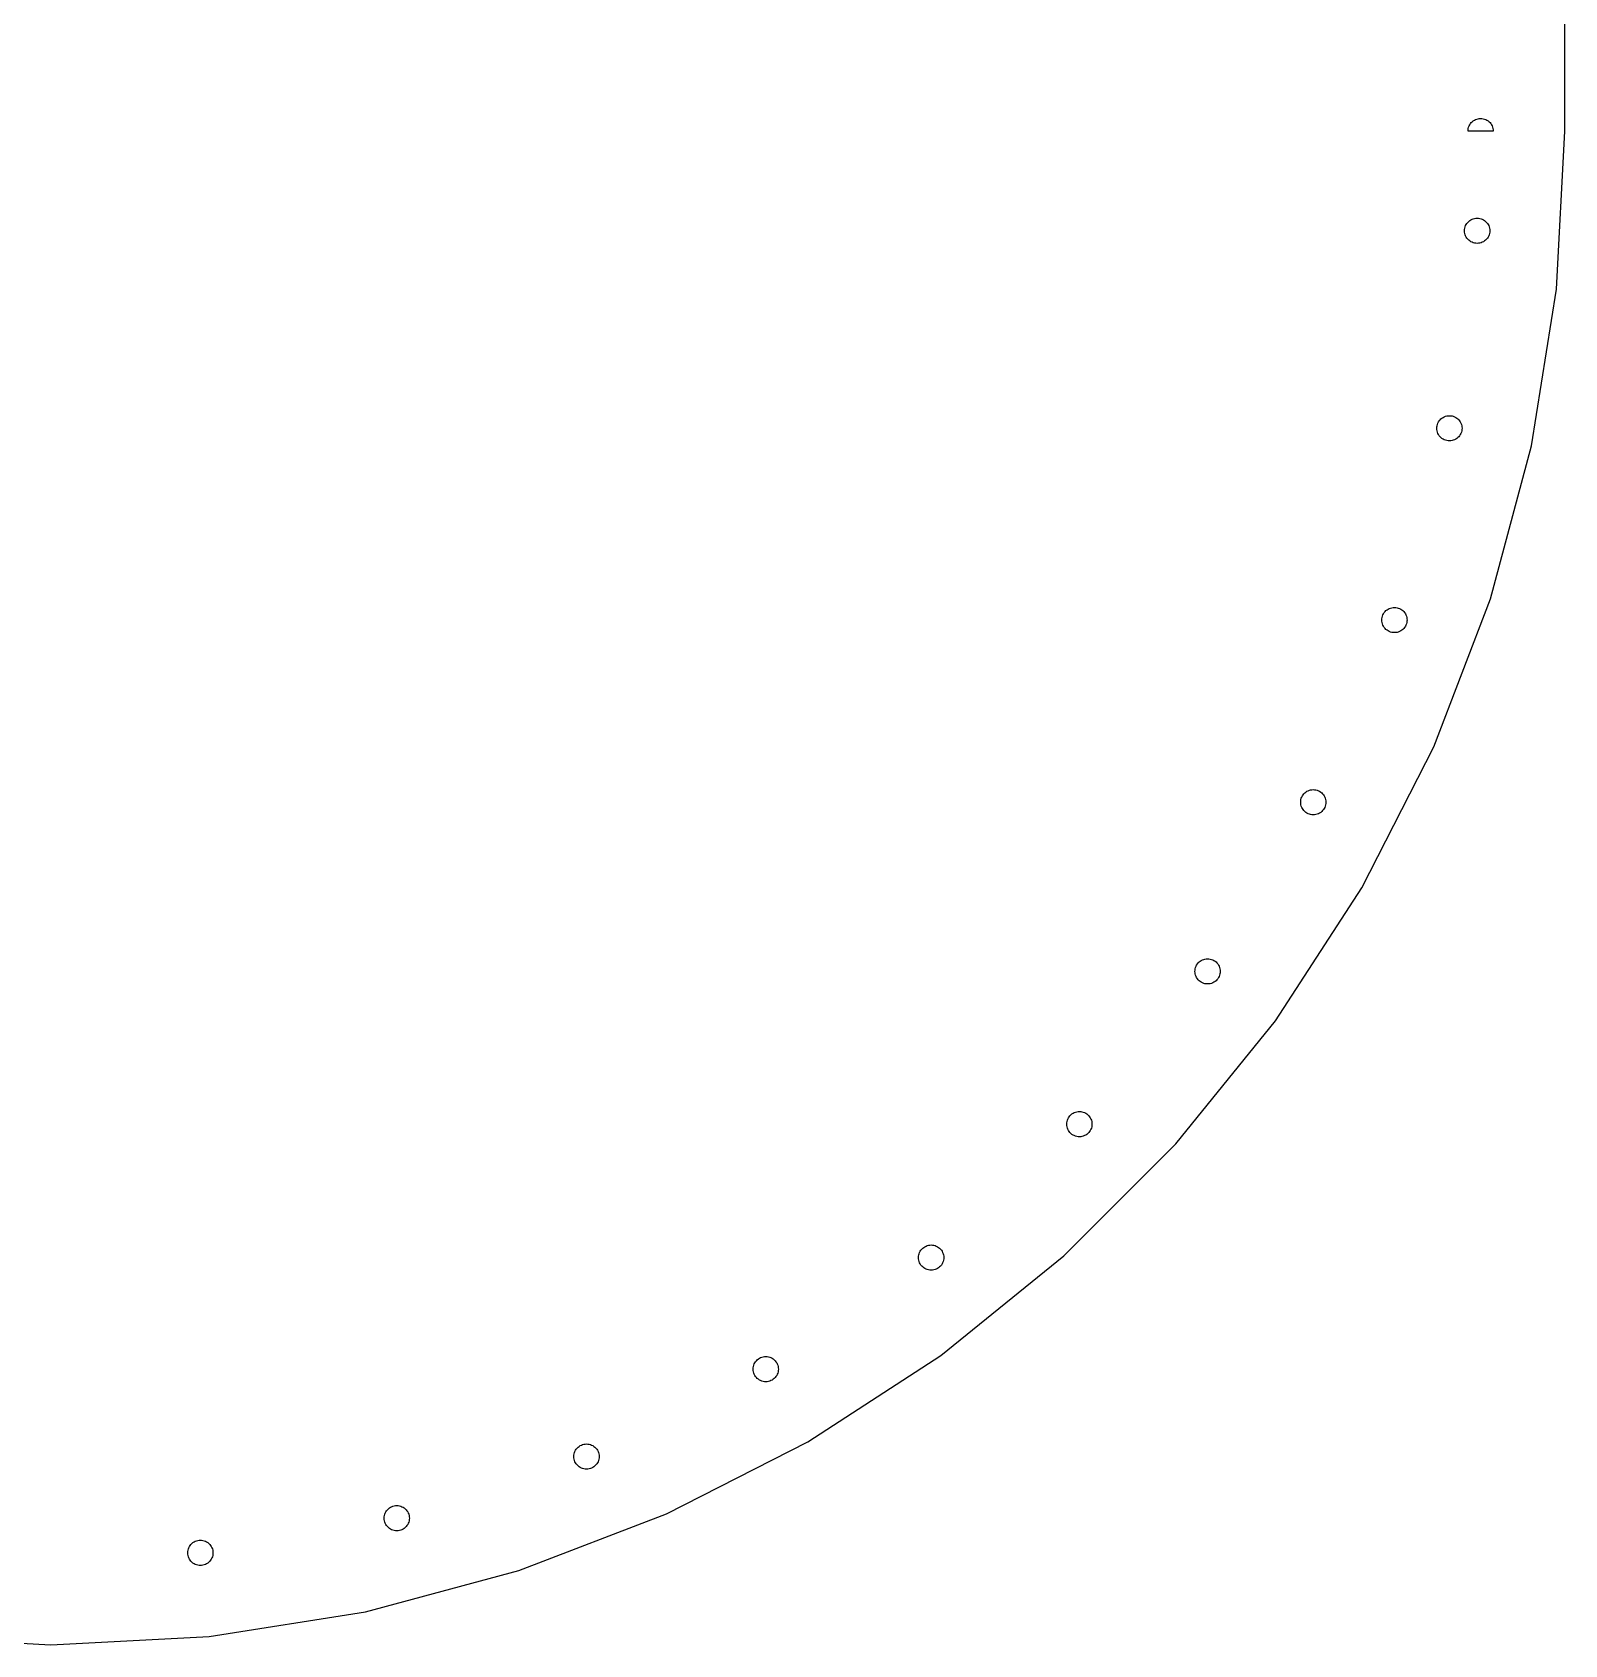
# Model space of a CAD drawing. Header units: metres. Extents: x -90 to 756, y -90 to 295.
# Drawn here: x -1.1 to 90, y -90 to 5.9 of the extents above; entities that cross this region are included whole.
import ezdxf

# ---------------------------------------------------------------- set-up
doc = ezdxf.new("R2010")
doc.units = ezdxf.units.M

msp = doc.modelspace()

# ---------------------------------------------------------------- linework, layer by layer
for p, q in [((90, 0), (90, 245)), ((84.25, 0), (84.2541, 0.07838)), ((85.75, 0), (84.25, 0)), ((84.2541, 0.07838), (84.2664, 0.15593)), ((84.2664, 0.15593), (84.2867, 0.23175)), ((84.2867, 0.23175), (84.3148, 0.30504)), ((84.3148, 0.30504), (84.3505, 0.37499)), ((84.3505, 0.37499), (84.3932, 0.44083)), ((84.3932, 0.44083), (84.4426, 0.50185)), ((84.4426, 0.50185), (84.4981, 0.55736)), ((84.4981, 0.55736), (84.5592, 0.60675)), ((84.5592, 0.60675), (84.625, 0.64951)), ((84.625, 0.64951), (84.6949, 0.68515)), ((84.6949, 0.68515), (84.7682, 0.71329)), ((84.7682, 0.71329), (84.8441, 0.7336)), ((84.8441, 0.7336), (84.9216, 0.74588)), ((84.9216, 0.74588), (85, 0.75)), ((85, 0.75), (85.0784, 0.74588)), ((85.0784, 0.74588), (85.1559, 0.7336)), ((85.1559, 0.7336), (85.2318, 0.71329)), ((85.2318, 0.71329), (85.305, 0.68515)), ((85.305, 0.68515), (85.375, 0.64951)), ((85.375, 0.64951), (85.4408, 0.60675)), ((85.4408, 0.60675), (85.5018, 0.55736)), ((85.5018, 0.55736), (85.5574, 0.50185)), ((85.5574, 0.50185), (85.6068, 0.44083)), ((85.6068, 0.44083), (85.6495, 0.37499)), ((85.6495, 0.37499), (85.6852, 0.30504)), ((85.6852, 0.30504), (85.7133, 0.23175)), ((85.7133, 0.23175), (85.7336, 0.15593)), ((85.7336, 0.15593), (85.7459, 0.07838)), ((85.7459, 0.07838), (85.75, 0)), ((89.507, -9.40755), (90, 0)), ((84.0593, -5.77336), (84.0797, -5.69753)), ((84.0797, -5.69753), (84.1078, -5.62424)), ((84.1078, -5.62424), (84.1434, -5.55429)), ((84.1434, -5.55429), (84.1862, -5.48845)), ((84.1862, -5.48845), (84.2356, -5.42744)), ((84.2356, -5.42744), (84.2911, -5.37193)), ((84.2911, -5.37193), (84.3521, -5.32253)), ((84.3521, -5.32253), (84.4179, -5.27977)), ((84.4179, -5.27977), (84.4879, -5.24414)), ((84.4879, -5.24414), (84.5612, -5.216)), ((84.5612, -5.216), (84.637, -5.19568)), ((84.637, -5.19568), (84.7145, -5.1834)), ((84.7145, -5.1834), (84.7929, -5.17929)), ((84.7929, -5.17929), (84.8713, -5.1834)), ((84.8713, -5.1834), (84.9489, -5.19568)), ((84.9489, -5.19568), (85.0247, -5.216)), ((85.0247, -5.216), (85.098, -5.24414)), ((85.098, -5.24414), (85.1679, -5.27977)), ((85.1679, -5.27977), (85.2338, -5.32253)), ((85.2338, -5.32253), (85.2948, -5.37193)), ((85.2948, -5.37193), (85.3503, -5.42744)), ((85.3503, -5.42744), (85.3997, -5.48845)), ((85.3997, -5.48845), (85.4425, -5.55429)), ((85.4425, -5.55429), (85.4781, -5.62424)), ((85.4781, -5.62424), (85.5062, -5.69753)), ((85.5062, -5.69753), (85.5266, -5.77336)), ((84.0429, -5.92929), (84.047, -5.85089)), ((84.047, -6.00769), (84.0429, -5.92929)), ((84.047, -5.85089), (84.0593, -5.77336)), ((84.0593, -6.08522), (84.047, -6.00769)), ((84.0797, -6.16106), (84.0593, -6.08522)), ((84.1078, -6.23434), (84.0797, -6.16106)), ((84.1434, -6.30429), (84.1078, -6.23434)), ((84.1862, -6.37013), (84.1434, -6.30429)), ((84.2356, -6.43114), (84.1862, -6.37013)), ((84.2911, -6.48665), (84.2356, -6.43114)), ((84.3521, -6.53606), (84.2911, -6.48665)), ((84.4179, -6.57881), (84.3521, -6.53606)), ((84.4879, -6.61446), (84.4179, -6.57881)), ((84.5612, -6.64258), (84.4879, -6.61446)), ((84.637, -6.6629), (84.5612, -6.64258)), ((84.7145, -6.67519), (84.637, -6.6629)), ((84.7929, -6.67929), (84.7145, -6.67519)), ((84.8713, -6.67519), (84.7929, -6.67929)), ((84.9489, -6.6629), (84.8713, -6.67519)), ((85.0247, -6.64258), (84.9489, -6.6629)), ((85.098, -6.61446), (85.0247, -6.64258)), ((85.1679, -6.57881), (85.098, -6.61446)), ((85.2338, -6.53606), (85.1679, -6.57881)), ((85.2948, -6.48665), (85.2338, -6.53606)), ((85.3503, -6.43114), (85.2948, -6.48665)), ((85.3997, -6.37013), (85.3503, -6.43114)), ((85.4425, -6.30429), (85.3997, -6.37013)), ((85.4781, -6.23434), (85.4425, -6.30429)), ((85.5062, -6.16106), (85.4781, -6.23434)), ((85.5266, -6.08522), (85.5062, -6.16106)), ((85.5266, -5.77336), (85.5388, -5.85089)), ((85.5388, -6.00769), (85.5266, -6.08522)), ((85.5388, -5.85089), (85.5429, -5.92929)), ((85.5429, -5.92929), (85.5388, -6.00769)), ((88.0333, -18.7121), (89.507, -9.40755)), ((82.493, -17.2975), (82.5358, -17.2316)), ((82.5358, -17.2316), (82.5852, -17.1706)), ((82.5852, -17.1706), (82.6407, -17.1151)), ((82.6407, -17.1151), (82.7017, -17.0657)), ((82.7017, -17.0657), (82.7675, -17.023)), ((82.7675, -17.023), (82.8375, -16.9873)), ((82.8375, -16.9873), (82.9108, -16.9592)), ((82.9108, -16.9592), (82.9866, -16.9389)), ((82.9866, -16.9389), (83.0641, -16.9266)), ((83.0641, -16.9266), (83.1425, -16.9225)), ((83.1425, -16.9225), (83.2209, -16.9266)), ((83.2209, -16.9266), (83.2985, -16.9389)), ((83.2985, -16.9389), (83.3743, -16.9592)), ((83.3743, -16.9592), (83.4476, -16.9873)), ((83.4476, -16.9873), (83.5175, -17.023)), ((83.5175, -17.023), (83.5834, -17.0657)), ((83.5834, -17.0657), (83.6444, -17.1151)), ((83.6444, -17.1151), (83.6999, -17.1706)), ((83.6999, -17.1706), (83.7493, -17.2316)), ((83.7493, -17.2316), (83.7921, -17.2975)), ((82.3925, -17.6725), (82.3967, -17.5941)), ((82.3967, -17.7509), (82.3925, -17.6725)), ((82.3967, -17.5941), (82.4089, -17.5166)), ((82.4089, -17.8284), (82.3967, -17.7509)), ((82.4089, -17.5166), (82.4292, -17.4407)), ((82.4292, -17.9043), (82.4089, -17.8284)), ((82.4292, -17.4407), (82.4574, -17.3674)), ((82.4574, -17.9775), (82.4292, -17.9043)), ((82.4574, -17.3674), (82.493, -17.2975)), ((82.493, -18.0475), (82.4574, -17.9775)), ((82.5358, -18.1133), (82.493, -18.0475)), ((82.5852, -18.1743), (82.5358, -18.1133)), ((82.6407, -18.2298), (82.5852, -18.1743)), ((83.6999, -18.1743), (83.6444, -18.2298)), ((83.7493, -18.1133), (83.6999, -18.1743)), ((83.7921, -18.0475), (83.7493, -18.1133)), ((83.7921, -17.2975), (83.8277, -17.3674)), ((83.8277, -17.9775), (83.7921, -18.0475)), ((83.8277, -17.3674), (83.8558, -17.4407)), ((83.8558, -17.9043), (83.8277, -17.9775)), ((83.8558, -17.4407), (83.8761, -17.5166)), ((83.8761, -17.8284), (83.8558, -17.9043)), ((83.8761, -17.5166), (83.8884, -17.5941)), ((83.8884, -17.7509), (83.8761, -17.8284)), ((83.8884, -17.5941), (83.8925, -17.6725)), ((83.8925, -17.6725), (83.8884, -17.7509)), ((82.7017, -18.2793), (82.6407, -18.2298)), ((82.7675, -18.322), (82.7017, -18.2793)), ((82.8375, -18.3577), (82.7675, -18.322)), ((82.9108, -18.3858), (82.8375, -18.3577)), ((82.9866, -18.4061), (82.9108, -18.3858)), ((83.0641, -18.4184), (82.9866, -18.4061)), ((83.1425, -18.4225), (83.0641, -18.4184)), ((83.2209, -18.4184), (83.1425, -18.4225)), ((83.2985, -18.4061), (83.2209, -18.4184)), ((83.3743, -18.3858), (83.2985, -18.4061)), ((83.4476, -18.3577), (83.3743, -18.3858)), ((83.5175, -18.322), (83.4476, -18.3577)), ((83.5834, -18.2793), (83.5175, -18.322)), ((83.6444, -18.2298), (83.5834, -18.2793)), ((85.5951, -27.8115), (88.0333, -18.7121)), ((79.1887, -28.7666), (79.2243, -28.6967)), ((79.2243, -28.6967), (79.2671, -28.6309)), ((79.2671, -28.6309), (79.3165, -28.5699)), ((79.3165, -28.5699), (79.372, -28.5143)), ((79.372, -28.5143), (79.433, -28.4649)), ((79.433, -28.4649), (79.4989, -28.4222)), ((79.4989, -28.4222), (79.5688, -28.3866)), ((79.5688, -28.3866), (79.6421, -28.3584)), ((79.6421, -28.3584), (79.7179, -28.3381)), ((79.7179, -28.3381), (79.7955, -28.3258)), ((79.7955, -28.3258), (79.8739, -28.3217)), ((79.8739, -28.3217), (79.9523, -28.3258)), ((79.9523, -28.3258), (80.0298, -28.3381)), ((80.0298, -28.3381), (80.1056, -28.3584)), ((80.1056, -28.3584), (80.1789, -28.3866)), ((80.1789, -28.3866), (80.2489, -28.4222)), ((80.2489, -28.4222), (80.3147, -28.4649)), ((80.3147, -28.4649), (80.3757, -28.5143)), ((80.3757, -28.5143), (80.4312, -28.5699)), ((80.4312, -28.5699), (80.4806, -28.6309)), ((80.4806, -28.6309), (80.5234, -28.6967)), ((80.5234, -28.6967), (80.559, -28.7666)), ((82.2191, -36.6063), (85.5951, -27.8115)), ((79.1239, -29.0717), (79.128, -28.9933)), ((79.128, -29.1501), (79.1239, -29.0717)), ((79.128, -28.9933), (79.1403, -28.9158)), ((79.1403, -29.2276), (79.128, -29.1501)), ((79.1403, -28.9158), (79.1606, -28.8399)), ((79.1606, -29.3035), (79.1403, -29.2276)), ((79.1606, -28.8399), (79.1887, -28.7666)), ((79.1887, -29.3768), (79.1606, -29.3035)), ((79.2243, -29.4467), (79.1887, -29.3768)), ((79.2671, -29.5125), (79.2243, -29.4467)), ((79.3165, -29.5735), (79.2671, -29.5125)), ((79.372, -29.6291), (79.3165, -29.5735)), ((79.433, -29.6785), (79.372, -29.6291)), ((79.4989, -29.7212), (79.433, -29.6785)), ((79.5688, -29.7569), (79.4989, -29.7212)), ((80.2489, -29.7212), (80.1789, -29.7569)), ((80.3147, -29.6785), (80.2489, -29.7212)), ((80.3757, -29.6291), (80.3147, -29.6785)), ((80.4312, -29.5735), (80.3757, -29.6291)), ((80.4806, -29.5125), (80.4312, -29.5735)), ((80.5234, -29.4467), (80.4806, -29.5125)), ((80.559, -29.3768), (80.5234, -29.4467)), ((80.559, -28.7666), (80.5872, -28.8399)), ((80.5872, -29.3035), (80.559, -29.3768)), ((80.5872, -28.8399), (80.6075, -28.9158)), ((80.6075, -29.2276), (80.5872, -29.3035)), ((80.6075, -28.9158), (80.6198, -28.9933)), ((80.6198, -29.1501), (80.6075, -29.2276)), ((80.6198, -28.9933), (80.6239, -29.0717)), ((80.6239, -29.0717), (80.6198, -29.1501)), ((79.6421, -29.785), (79.5688, -29.7569)), ((79.7179, -29.8053), (79.6421, -29.785)), ((79.7955, -29.8176), (79.7179, -29.8053)), ((79.8739, -29.8217), (79.7955, -29.8176)), ((79.9523, -29.8176), (79.8739, -29.8217)), ((80.0298, -29.8053), (79.9523, -29.8176)), ((80.1056, -29.785), (80.0298, -29.8053)), ((80.1789, -29.7569), (80.1056, -29.785)), ((77.9423, -45), (82.2191, -36.6063)), ((74.5487, -39.3477), (74.6097, -39.2983)), ((74.6097, -39.2983), (74.6755, -39.2556)), ((74.6755, -39.2556), (74.7455, -39.2199)), ((74.7455, -39.2199), (74.8188, -39.1918)), ((74.8188, -39.1918), (74.8946, -39.1715)), ((74.8946, -39.1715), (74.9721, -39.1592)), ((74.9721, -39.1592), (75.0505, -39.1551)), ((75.0505, -39.1551), (75.1289, -39.1592)), ((75.1289, -39.1592), (75.2065, -39.1715)), ((75.2065, -39.1715), (75.2823, -39.1918)), ((75.2823, -39.1918), (75.3556, -39.2199)), ((75.3556, -39.2199), (75.4255, -39.2556)), ((75.4255, -39.2556), (75.4914, -39.2983)), ((75.4914, -39.2983), (75.5524, -39.3477)), ((74.3005, -39.9051), (74.3046, -39.8267)), ((74.3046, -39.9835), (74.3005, -39.9051)), ((74.3046, -39.8267), (74.3169, -39.7491)), ((74.3169, -40.061), (74.3046, -39.9835)), ((74.3169, -39.7491), (74.3372, -39.6733)), ((74.3372, -40.1368), (74.3169, -40.061)), ((74.3372, -39.6733), (74.3654, -39.6)), ((74.3654, -40.2101), (74.3372, -40.1368)), ((74.3654, -39.6), (74.401, -39.5301)), ((74.401, -40.2801), (74.3654, -40.2101)), ((74.401, -39.5301), (74.4438, -39.4642)), ((74.4438, -39.4642), (74.4932, -39.4032)), ((74.4932, -39.4032), (74.5487, -39.3477)), ((75.5524, -39.3477), (75.6079, -39.4032)), ((75.6079, -39.4032), (75.6573, -39.4642)), ((75.6573, -39.4642), (75.7001, -39.5301)), ((75.7001, -39.5301), (75.7357, -39.6)), ((75.7357, -40.2101), (75.7001, -40.2801)), ((75.7357, -39.6), (75.7638, -39.6733)), ((75.7638, -40.1368), (75.7357, -40.2101)), ((75.7638, -39.6733), (75.7841, -39.7491)), ((75.7841, -40.061), (75.7638, -40.1368)), ((75.7841, -39.7491), (75.7964, -39.8267)), ((75.7964, -39.9835), (75.7841, -40.061)), ((75.7964, -39.8267), (75.8005, -39.9051)), ((75.8005, -39.9051), (75.7964, -39.9835)), ((74.4438, -40.3459), (74.401, -40.2801)), ((74.4932, -40.4069), (74.4438, -40.3459)), ((74.5487, -40.4624), (74.4932, -40.4069)), ((74.6097, -40.5118), (74.5487, -40.4624)), ((74.6755, -40.5546), (74.6097, -40.5118)), ((74.7455, -40.5902), (74.6755, -40.5546)), ((74.8188, -40.6184), (74.7455, -40.5902)), ((74.8946, -40.6387), (74.8188, -40.6184)), ((74.9721, -40.651), (74.8946, -40.6387)), ((75.0505, -40.6551), (74.9721, -40.651)), ((75.1289, -40.651), (75.0505, -40.6551)), ((75.2065, -40.6387), (75.1289, -40.651)), ((75.2823, -40.6184), (75.2065, -40.6387)), ((75.3556, -40.5902), (75.2823, -40.6184)), ((75.4255, -40.5546), (75.3556, -40.5902)), ((75.4914, -40.5118), (75.4255, -40.5546)), ((75.5524, -40.4624), (75.4914, -40.5118)), ((75.6079, -40.4069), (75.5524, -40.4624)), ((75.6573, -40.3459), (75.6079, -40.4069)), ((75.7001, -40.2801), (75.6573, -40.3459)), ((72.8115, -52.9007), (77.9423, -45)), ((68.0205, -49.8833), (68.0328, -49.8058)), ((68.0328, -49.8058), (68.0531, -49.73)), ((68.0531, -49.73), (68.0813, -49.6567)), ((68.0813, -49.6567), (68.1169, -49.5867)), ((68.1169, -49.5867), (68.1597, -49.5209)), ((68.1597, -49.5209), (68.2091, -49.4599)), ((68.2091, -49.4599), (68.2646, -49.4044)), ((68.2646, -49.4044), (68.3256, -49.355)), ((68.3256, -49.355), (68.3914, -49.3122)), ((68.3914, -49.3122), (68.4614, -49.2766)), ((68.4614, -49.2766), (68.5347, -49.2484)), ((68.5347, -49.2484), (68.6105, -49.2281)), ((68.6105, -49.2281), (68.688, -49.2159)), ((68.688, -49.2159), (68.7664, -49.2117)), ((68.7664, -49.2117), (68.8448, -49.2159)), ((68.8448, -49.2159), (68.9224, -49.2281)), ((68.9224, -49.2281), (68.9982, -49.2484)), ((68.9982, -49.2484), (69.0715, -49.2766)), ((69.0715, -49.2766), (69.1414, -49.3122)), ((69.1414, -49.3122), (69.2073, -49.355)), ((69.2073, -49.355), (69.2683, -49.4044)), ((69.2683, -49.4044), (69.3238, -49.4599)), ((69.3238, -49.4599), (69.3732, -49.5209)), ((69.3732, -49.5209), (69.416, -49.5867)), ((69.416, -49.5867), (69.4516, -49.6567)), ((69.4516, -49.6567), (69.4797, -49.73)), ((69.4797, -49.73), (69.5, -49.8058)), ((69.5, -49.8058), (69.5123, -49.8833)), ((68.0164, -49.9617), (68.0205, -49.8833)), ((68.0205, -50.0401), (68.0164, -49.9617)), ((68.0328, -50.1177), (68.0205, -50.0401)), ((68.0531, -50.1935), (68.0328, -50.1177)), ((68.0813, -50.2668), (68.0531, -50.1935)), ((68.1169, -50.3367), (68.0813, -50.2668)), ((68.1597, -50.4026), (68.1169, -50.3367)), ((68.2091, -50.4636), (68.1597, -50.4026)), ((68.2646, -50.5191), (68.2091, -50.4636)), ((68.3256, -50.5685), (68.2646, -50.5191)), ((68.3914, -50.6113), (68.3256, -50.5685)), ((68.4614, -50.6469), (68.3914, -50.6113)), ((68.5347, -50.675), (68.4614, -50.6469)), ((68.6105, -50.6953), (68.5347, -50.675)), ((68.688, -50.7076), (68.6105, -50.6953)), ((68.7664, -50.7117), (68.688, -50.7076)), ((68.8448, -50.7076), (68.7664, -50.7117)), ((68.9224, -50.6953), (68.8448, -50.7076)), ((68.9982, -50.675), (68.9224, -50.6953)), ((69.0715, -50.6469), (68.9982, -50.675)), ((69.1414, -50.6113), (69.0715, -50.6469)), ((69.2073, -50.5685), (69.1414, -50.6113)), ((69.2683, -50.5191), (69.2073, -50.5685)), ((69.3238, -50.4636), (69.2683, -50.5191)), ((69.3732, -50.4026), (69.3238, -50.4636)), ((69.416, -50.3367), (69.3732, -50.4026)), ((69.4516, -50.2668), (69.416, -50.3367)), ((69.4797, -50.1935), (69.4516, -50.2668)), ((69.5, -50.1177), (69.4797, -50.1935)), ((69.5123, -50.0401), (69.5, -50.1177)), ((69.5123, -49.8833), (69.5164, -49.9617)), ((69.5164, -49.9617), (69.5123, -50.0401)), ((66.883, -60.2217), (72.8115, -52.9007)), ((60.642, -58.4886), (60.703, -58.4392)), ((60.703, -58.4392), (60.7689, -58.3964)), ((60.7689, -58.3964), (60.8388, -58.3608)), ((60.8388, -58.3608), (60.9121, -58.3327)), ((60.9121, -58.3327), (60.9879, -58.3123)), ((60.9879, -58.3123), (61.0655, -58.3001)), ((61.0655, -58.3001), (61.1439, -58.296)), ((61.1439, -58.296), (61.2223, -58.3001)), ((61.2223, -58.3001), (61.2998, -58.3123)), ((61.2998, -58.3123), (61.3756, -58.3327)), ((61.3756, -58.3327), (61.4489, -58.3608)), ((61.4489, -58.3608), (61.5189, -58.3964)), ((61.5189, -58.3964), (61.5847, -58.4392)), ((61.5847, -58.4392), (61.6457, -58.4886)), ((60.3939, -59.046), (60.398, -58.9676)), ((60.398, -59.1243), (60.3939, -59.046)), ((60.398, -58.9676), (60.4103, -58.89)), ((60.4103, -59.2019), (60.398, -59.1243)), ((60.4103, -58.89), (60.4306, -58.8142)), ((60.4306, -59.2777), (60.4103, -59.2019)), ((60.4306, -58.8142), (60.4587, -58.7409)), ((60.4587, -59.351), (60.4306, -59.2777)), ((60.4587, -58.7409), (60.4944, -58.671)), ((60.4944, -59.421), (60.4587, -59.351)), ((60.4944, -58.671), (60.5371, -58.6051)), ((60.5371, -59.4868), (60.4944, -59.421)), ((60.5371, -58.6051), (60.5865, -58.5441)), ((60.5865, -58.5441), (60.642, -58.4886)), ((61.6457, -58.4886), (61.7012, -58.5441)), ((61.7012, -58.5441), (61.7506, -58.6051)), ((61.7506, -58.6051), (61.7934, -58.671)), ((61.7934, -59.421), (61.7506, -59.4868)), ((61.7934, -58.671), (61.829, -58.7409)), ((61.829, -59.351), (61.7934, -59.421)), ((61.829, -58.7409), (61.8572, -58.8142)), ((61.8572, -59.2777), (61.829, -59.351)), ((61.8572, -58.8142), (61.8775, -58.89)), ((61.8775, -59.2019), (61.8572, -59.2777)), ((61.8775, -58.89), (61.8898, -58.9676)), ((61.8898, -59.1243), (61.8775, -59.2019)), ((61.8898, -58.9676), (61.8939, -59.046)), ((61.8939, -59.046), (61.8898, -59.1243)), ((60.2217, -66.883), (66.883, -60.2217)), ((60.5865, -59.5478), (60.5371, -59.4868)), ((60.642, -59.6033), (60.5865, -59.5478)), ((60.703, -59.6527), (60.642, -59.6033)), ((60.7689, -59.6955), (60.703, -59.6527)), ((60.8388, -59.7311), (60.7689, -59.6955)), ((60.9121, -59.7592), (60.8388, -59.7311)), ((60.9879, -59.7796), (60.9121, -59.7592)), ((61.0655, -59.7918), (60.9879, -59.7796)), ((61.1439, -59.796), (61.0655, -59.7918)), ((61.2223, -59.7918), (61.1439, -59.796)), ((61.2998, -59.7796), (61.2223, -59.7918)), ((61.3756, -59.7592), (61.2998, -59.7796)), ((61.4489, -59.7311), (61.3756, -59.7592)), ((61.5189, -59.6955), (61.4489, -59.7311)), ((61.5847, -59.6527), (61.5189, -59.6955)), ((61.6457, -59.6033), (61.5847, -59.6527)), ((61.7012, -59.5478), (61.6457, -59.6033)), ((61.7506, -59.4868), (61.7012, -59.5478)), ((51.5812, -66.9809), (51.5853, -66.9025)), ((51.5853, -67.0593), (51.5812, -66.9809)), ((51.5853, -66.9025), (51.5976, -66.825)), ((51.5976, -67.1368), (51.5853, -67.0593)), ((51.5976, -66.825), (51.6179, -66.7491)), ((51.6179, -66.7491), (51.6461, -66.6759)), ((51.6461, -66.6759), (51.6817, -66.6059)), ((51.6817, -66.6059), (51.7245, -66.5401)), ((51.7245, -66.5401), (51.7739, -66.4791)), ((51.7739, -66.4791), (51.8294, -66.4236)), ((51.8294, -66.4236), (51.8904, -66.3741)), ((51.8904, -66.3741), (51.9562, -66.3314)), ((51.9562, -66.3314), (52.0262, -66.2957)), ((52.0262, -66.2957), (52.0995, -66.2676)), ((52.0995, -66.2676), (52.1753, -66.2473)), ((52.1753, -66.2473), (52.2528, -66.235)), ((52.2528, -66.235), (52.3312, -66.2309)), ((52.3312, -66.2309), (52.4096, -66.235)), ((52.4096, -66.235), (52.4872, -66.2473)), ((52.4872, -66.2473), (52.563, -66.2676)), ((52.563, -66.2676), (52.6363, -66.2957)), ((52.6363, -66.2957), (52.7062, -66.3314)), ((52.7062, -66.3314), (52.7721, -66.3741)), ((52.7721, -66.3741), (52.8331, -66.4236)), ((52.8331, -66.4236), (52.8886, -66.4791)), ((52.8886, -66.4791), (52.938, -66.5401)), ((52.9007, -72.8115), (60.2217, -66.883)), ((52.938, -66.5401), (52.9807, -66.6059)), ((52.9807, -66.6059), (53.0164, -66.6759)), ((53.0164, -66.6759), (53.0445, -66.7491)), ((53.0445, -66.7491), (53.0648, -66.825)), ((53.0648, -66.825), (53.0771, -66.9025)), ((53.0771, -67.0593), (53.0648, -67.1368)), ((53.0771, -66.9025), (53.0812, -66.9809)), ((53.0812, -66.9809), (53.0771, -67.0593)), ((51.6179, -67.2127), (51.5976, -67.1368)), ((51.6461, -67.286), (51.6179, -67.2127)), ((51.6817, -67.3559), (51.6461, -67.286)), ((51.7245, -67.4218), (51.6817, -67.3559)), ((51.7739, -67.4828), (51.7245, -67.4218)), ((51.8294, -67.5383), (51.7739, -67.4828)), ((51.8904, -67.5877), (51.8294, -67.5383)), ((51.9562, -67.6304), (51.8904, -67.5877)), ((52.0262, -67.6661), (51.9562, -67.6304)), ((52.0995, -67.6942), (52.0262, -67.6661)), ((52.1753, -67.7145), (52.0995, -67.6942)), ((52.2528, -67.7268), (52.1753, -67.7145)), ((52.3312, -67.7309), (52.2528, -67.7268)), ((52.4096, -67.7268), (52.3312, -67.7309)), ((52.4872, -67.7145), (52.4096, -67.7268)), ((52.563, -67.6942), (52.4872, -67.7145)), ((52.6363, -67.6661), (52.563, -67.6942)), ((52.7062, -67.6304), (52.6363, -67.6661)), ((52.7721, -67.5877), (52.7062, -67.6304)), ((52.8331, -67.5383), (52.7721, -67.5877)), ((52.8886, -67.4828), (52.8331, -67.5383)), ((52.938, -67.4218), (52.8886, -67.4828)), ((52.9807, -67.3559), (52.938, -67.4218)), ((53.0164, -67.286), (52.9807, -67.3559)), ((53.0445, -67.2127), (53.0164, -67.286)), ((53.0648, -67.1368), (53.0445, -67.2127)), ((42.4216, -72.8663), (42.5, -72.8622)), ((42.5, -72.8622), (42.5784, -72.8663)), ((45, -77.9423), (52.9007, -72.8115)), ((41.75, -73.6122), (41.7541, -73.5338)), ((41.7541, -73.6906), (41.75, -73.6122)), ((41.7541, -73.5338), (41.7664, -73.4562)), ((41.7664, -73.7681), (41.7541, -73.6906)), ((41.7664, -73.4562), (41.7867, -73.3804)), ((41.7867, -73.8439), (41.7664, -73.7681)), ((41.7867, -73.3804), (41.8148, -73.3071)), ((41.8148, -73.3071), (41.8505, -73.2372)), ((41.8505, -73.2372), (41.8932, -73.1713)), ((41.8932, -73.1713), (41.9426, -73.1103)), ((41.9426, -73.1103), (41.9981, -73.0548)), ((41.9981, -73.0548), (42.0592, -73.0054)), ((42.0592, -73.0054), (42.125, -72.9626)), ((42.125, -72.9626), (42.1949, -72.927)), ((42.1949, -72.927), (42.2682, -72.8989)), ((42.2682, -72.8989), (42.3441, -72.8785)), ((42.3441, -72.8785), (42.4216, -72.8663)), ((42.5784, -72.8663), (42.6559, -72.8785)), ((42.6559, -72.8785), (42.7318, -72.8989)), ((42.7318, -72.8989), (42.805, -72.927)), ((42.805, -72.927), (42.875, -72.9626)), ((42.875, -72.9626), (42.9408, -73.0054)), ((42.9408, -73.0054), (43.0018, -73.0548)), ((43.0018, -73.0548), (43.0574, -73.1103)), ((43.0574, -73.1103), (43.1068, -73.1713)), ((43.1068, -73.1713), (43.1495, -73.2372)), ((43.1495, -73.2372), (43.1852, -73.3071)), ((43.1852, -73.3071), (43.2133, -73.3804)), ((43.2133, -73.3804), (43.2336, -73.4562)), ((43.2336, -73.7681), (43.2133, -73.8439)), ((43.2336, -73.4562), (43.2459, -73.5338)), ((43.2459, -73.6906), (43.2336, -73.7681)), ((43.2459, -73.5338), (43.25, -73.6122)), ((43.25, -73.6122), (43.2459, -73.6906)), ((41.8148, -73.9172), (41.7867, -73.8439)), ((41.8505, -73.9872), (41.8148, -73.9172)), ((41.8932, -74.053), (41.8505, -73.9872)), ((41.9426, -74.114), (41.8932, -74.053)), ((41.9981, -74.1695), (41.9426, -74.114)), ((42.0592, -74.2189), (41.9981, -74.1695)), ((42.125, -74.2617), (42.0592, -74.2189)), ((42.1949, -74.2973), (42.125, -74.2617)), ((42.2682, -74.3254), (42.1949, -74.2973)), ((42.3441, -74.3458), (42.2682, -74.3254)), ((42.4216, -74.358), (42.3441, -74.3458)), ((42.5, -74.3622), (42.4216, -74.358)), ((42.5784, -74.358), (42.5, -74.3622)), ((42.6559, -74.3458), (42.5784, -74.358)), ((42.7318, -74.3254), (42.6559, -74.3458)), ((42.805, -74.2973), (42.7318, -74.3254)), ((42.875, -74.2617), (42.805, -74.2973)), ((42.9408, -74.2189), (42.875, -74.2617)), ((43.0018, -74.1695), (42.9408, -74.2189)), ((43.0574, -74.114), (43.0018, -74.1695)), ((43.1068, -74.053), (43.0574, -74.114)), ((43.1495, -73.9872), (43.1068, -74.053)), ((43.1852, -73.9172), (43.1495, -73.9872)), ((43.2133, -73.8439), (43.1852, -73.9172)), ((31.1079, -78.6547), (31.1283, -78.5789)), ((31.1283, -78.5789), (31.1564, -78.5056)), ((31.1564, -78.5056), (31.192, -78.4356)), ((31.192, -78.4356), (31.2348, -78.3698)), ((31.2348, -78.3698), (31.2842, -78.3088)), ((31.2842, -78.3088), (31.3397, -78.2533)), ((31.3397, -78.2533), (31.4007, -78.2039)), ((31.4007, -78.2039), (31.4666, -78.1611)), ((31.4666, -78.1611), (31.5365, -78.1255)), ((31.5365, -78.1255), (31.6098, -78.0973)), ((31.6098, -78.0973), (31.6856, -78.077)), ((31.6856, -78.077), (31.7632, -78.0647)), ((31.7632, -78.0647), (31.8416, -78.0606)), ((31.8416, -78.0606), (31.92, -78.0647)), ((31.92, -78.0647), (31.9975, -78.077)), ((31.9975, -78.077), (32.0733, -78.0973)), ((32.0733, -78.0973), (32.1466, -78.1255)), ((32.1466, -78.1255), (32.2166, -78.1611)), ((32.2166, -78.1611), (32.2824, -78.2039)), ((32.2824, -78.2039), (32.3434, -78.2533)), ((32.3434, -78.2533), (32.3989, -78.3088)), ((32.3989, -78.3088), (32.4483, -78.3698)), ((32.4483, -78.3698), (32.4911, -78.4356)), ((32.4911, -78.4356), (32.5267, -78.5056)), ((32.5267, -78.5056), (32.5548, -78.5789)), ((32.5548, -78.5789), (32.5752, -78.6547)), ((36.6063, -82.2191), (45, -77.9423)), ((31.0916, -78.8106), (31.0957, -78.7322)), ((31.0957, -78.889), (31.0916, -78.8106)), ((31.0957, -78.7322), (31.1079, -78.6547)), ((31.1079, -78.9666), (31.0957, -78.889)), ((31.1283, -79.0424), (31.1079, -78.9666)), ((31.1564, -79.1157), (31.1283, -79.0424)), ((31.192, -79.1856), (31.1564, -79.1157)), ((31.2348, -79.2515), (31.192, -79.1856)), ((31.2842, -79.3125), (31.2348, -79.2515)), ((31.3397, -79.368), (31.2842, -79.3125)), ((31.4007, -79.4174), (31.3397, -79.368)), ((31.4666, -79.4601), (31.4007, -79.4174)), ((31.5365, -79.4958), (31.4666, -79.4601)), ((31.6098, -79.5239), (31.5365, -79.4958)), ((31.6856, -79.5442), (31.6098, -79.5239)), ((31.7632, -79.5565), (31.6856, -79.5442)), ((31.8416, -79.5606), (31.7632, -79.5565)), ((31.92, -79.5565), (31.8416, -79.5606)), ((31.9975, -79.5442), (31.92, -79.5565)), ((32.0733, -79.5239), (31.9975, -79.5442)), ((32.1466, -79.4958), (32.0733, -79.5239)), ((32.2166, -79.4601), (32.1466, -79.4958)), ((32.2824, -79.4174), (32.2166, -79.4601)), ((32.3434, -79.368), (32.2824, -79.4174)), ((32.3989, -79.3125), (32.3434, -79.368)), ((32.4483, -79.2515), (32.3989, -79.3125)), ((32.4911, -79.1856), (32.4483, -79.2515)), ((32.5267, -79.1157), (32.4911, -79.1856)), ((32.5548, -79.0424), (32.5267, -79.1157)), ((32.5752, -78.9666), (32.5548, -79.0424)), ((32.5752, -78.6547), (32.5874, -78.7322)), ((32.5874, -78.889), (32.5752, -78.9666)), ((32.5874, -78.7322), (32.5916, -78.8106)), ((32.5916, -78.8106), (32.5874, -78.889)), ((19.8134, -82.4751), (19.8175, -82.3967)), ((19.8175, -82.3967), (19.8297, -82.3192)), ((19.8297, -82.3192), (19.8501, -82.2434)), ((19.8501, -82.2434), (19.8782, -82.1701)), ((19.8782, -82.1701), (19.9138, -82.1001)), ((19.9138, -82.1001), (19.9566, -82.0343)), ((19.9566, -82.0343), (20.006, -81.9733)), ((20.006, -81.9733), (20.0615, -81.9178)), ((20.0615, -81.9178), (20.1225, -81.8684)), ((20.1225, -81.8684), (20.1884, -81.8256)), ((20.1884, -81.8256), (20.2583, -81.79)), ((20.2583, -81.79), (20.3316, -81.7618)), ((20.3316, -81.7618), (20.4074, -81.7415)), ((20.4074, -81.7415), (20.485, -81.7292)), ((20.485, -81.7292), (20.5634, -81.7251)), ((20.5634, -81.7251), (20.6418, -81.7292)), ((20.6418, -81.7292), (20.7193, -81.7415)), ((20.7193, -81.7415), (20.7951, -81.7618)), ((20.7951, -81.7618), (20.8684, -81.79)), ((20.8684, -81.79), (20.9384, -81.8256)), ((20.9384, -81.8256), (21.0042, -81.8684)), ((21.0042, -81.8684), (21.0652, -81.9178)), ((21.0652, -81.9178), (21.1207, -81.9733)), ((21.1207, -81.9733), (21.1701, -82.0343)), ((21.1701, -82.0343), (21.2129, -82.1001)), ((21.2129, -82.1001), (21.2485, -82.1701)), ((21.2485, -82.1701), (21.2766, -82.2434)), ((21.2766, -82.2434), (21.297, -82.3192)), ((21.297, -82.3192), (21.3092, -82.3967)), ((21.3092, -82.3967), (21.3134, -82.4751)), ((27.8115, -85.5951), (36.6063, -82.2191)), ((19.8175, -82.5535), (19.8134, -82.4751)), ((19.8297, -82.6311), (19.8175, -82.5535)), ((19.8501, -82.7069), (19.8297, -82.6311)), ((19.8782, -82.7802), (19.8501, -82.7069)), ((19.9138, -82.8501), (19.8782, -82.7802)), ((19.9566, -82.916), (19.9138, -82.8501)), ((20.006, -82.977), (19.9566, -82.916)), ((20.0615, -83.0325), (20.006, -82.977)), ((20.1225, -83.0819), (20.0615, -83.0325)), ((20.1884, -83.1246), (20.1225, -83.0819)), ((20.2583, -83.1603), (20.1884, -83.1246)), ((20.3316, -83.1884), (20.2583, -83.1603)), ((20.4074, -83.2087), (20.3316, -83.1884)), ((20.485, -83.221), (20.4074, -83.2087)), ((20.5634, -83.2251), (20.485, -83.221)), ((20.6418, -83.221), (20.5634, -83.2251)), ((20.7193, -83.2087), (20.6418, -83.221)), ((20.7951, -83.1884), (20.7193, -83.2087)), ((20.8684, -83.1603), (20.7951, -83.1884)), ((20.9384, -83.1246), (20.8684, -83.1603)), ((21.0042, -83.0819), (20.9384, -83.1246)), ((21.0652, -83.0325), (21.0042, -83.0819)), ((21.1207, -82.977), (21.0652, -83.0325)), ((21.1701, -82.916), (21.1207, -82.977)), ((21.2129, -82.8501), (21.1701, -82.916)), ((21.2485, -82.7802), (21.2129, -82.8501)), ((21.2766, -82.7069), (21.2485, -82.7802)), ((21.297, -82.6311), (21.2766, -82.7069)), ((21.3092, -82.5535), (21.297, -82.6311)), ((21.3134, -82.4751), (21.3092, -82.5535)), ((8.15131, -84.3784), (8.17162, -84.3026)), ((8.17162, -84.3026), (8.19975, -84.2293)), ((8.19975, -84.2293), (8.2354, -84.1593)), ((8.2354, -84.1593), (8.27815, -84.0935)), ((8.27815, -84.0935), (8.32756, -84.0325)), ((8.32756, -84.0325), (8.38306, -83.977)), ((8.38306, -83.977), (8.44408, -83.9276)), ((8.44408, -83.9276), (8.50992, -83.8848)), ((8.50992, -83.8848), (8.57986, -83.8492)), ((8.57986, -83.8492), (8.65315, -83.8211)), ((8.65315, -83.8211), (8.72897, -83.8007)), ((8.72897, -83.8007), (8.80652, -83.7885)), ((8.80652, -83.7885), (8.88492, -83.7843)), ((8.88492, -83.7843), (8.9633, -83.7885)), ((8.9633, -83.7885), (9.04085, -83.8007)), ((9.04085, -83.8007), (9.11667, -83.8211)), ((9.11667, -83.8211), (9.18996, -83.8492)), ((9.18996, -83.8492), (9.25992, -83.8848)), ((9.25992, -83.8848), (9.32574, -83.9276)), ((9.32574, -83.9276), (9.38676, -83.977)), ((9.38676, -83.977), (9.44228, -84.0325)), ((9.44228, -84.0325), (9.49167, -84.0935)), ((9.49167, -84.0935), (9.53442, -84.1593)), ((9.53442, -84.1593), (9.57007, -84.2293)), ((9.57007, -84.2293), (9.59821, -84.3026)), ((9.59821, -84.3026), (9.61852, -84.3784)), ((8.13492, -84.5343), (8.13902, -84.456)), ((8.13902, -84.6127), (8.13492, -84.5343)), ((8.13902, -84.456), (8.15131, -84.3784)), ((8.15131, -84.6903), (8.13902, -84.6127)), ((8.17162, -84.7661), (8.15131, -84.6903)), ((8.19975, -84.8394), (8.17162, -84.7661)), ((8.2354, -84.9093), (8.19975, -84.8394)), ((8.27815, -84.9752), (8.2354, -84.9093)), ((8.32756, -85.0362), (8.27815, -84.9752)), ((8.38306, -85.0917), (8.32756, -85.0362)), ((8.44408, -85.1411), (8.38306, -85.0917)), ((8.50992, -85.1839), (8.44408, -85.1411)), ((8.57986, -85.2195), (8.50992, -85.1839)), ((8.65315, -85.2477), (8.57986, -85.2195)), ((8.72897, -85.268), (8.65315, -85.2477)), ((8.80652, -85.2802), (8.72897, -85.268)), ((8.88492, -85.2843), (8.80652, -85.2802)), ((8.9633, -85.2802), (8.88492, -85.2843)), ((9.04085, -85.268), (8.9633, -85.2802)), ((9.11667, -85.2477), (9.04085, -85.268)), ((9.18996, -85.2195), (9.11667, -85.2477)), ((9.25992, -85.1839), (9.18996, -85.2195)), ((9.32574, -85.1411), (9.25992, -85.1839)), ((9.38676, -85.0917), (9.32574, -85.1411)), ((9.44228, -85.0362), (9.38676, -85.0917)), ((9.49167, -84.9752), (9.44228, -85.0362)), ((9.53442, -84.9093), (9.49167, -84.9752)), ((9.57007, -84.8394), (9.53442, -84.9093)), ((9.59821, -84.7661), (9.57007, -84.8394)), ((9.61852, -84.6903), (9.59821, -84.7661)), ((9.61852, -84.3784), (9.6308, -84.456)), ((9.6308, -84.6127), (9.61852, -84.6903)), ((9.6308, -84.456), (9.63492, -84.5343)), ((9.63492, -84.5343), (9.6308, -84.6127)), ((18.7121, -88.0333), (27.8115, -85.5951)), ((9.40755, -89.507), (18.7121, -88.0333)), ((-9.40755, -89.507), (0, -90)), ((0, -90), (9.40755, -89.507))]:
    msp.add_line(p, q)

doc.saveas('drawing.dxf')
